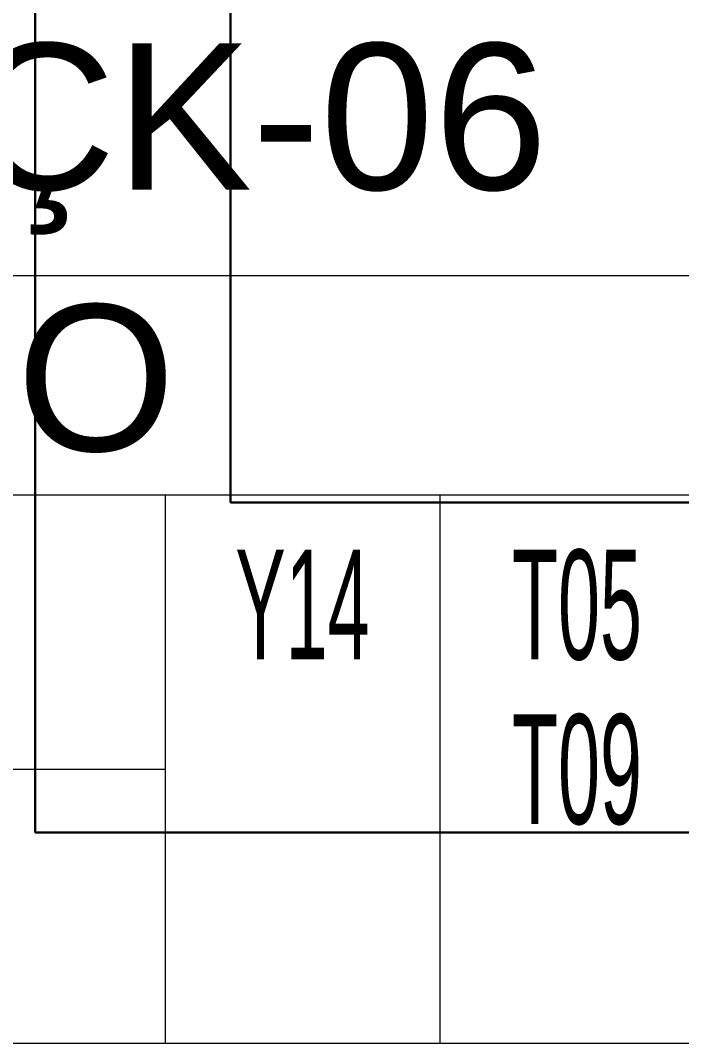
# Model space of a CAD drawing. Extents: x -1417 to 34975, y -245 to 8298.
# Drawn here: x 30861.8 to 30929.6, y 3214 to 3318.8 of the extents above; entities that cross this region are included whole.
import ezdxf
from ezdxf.enums import TextEntityAlignment as Align

# ---------------------------------------------------------------- set-up
doc = ezdxf.new("R2010")
doc.units = 0
doc.layers.get('0').update_dxf_attribs({"color": 9, "lineweight": 9})
doc.layers.add('21_MAHAL', color=9, linetype='Continuous', lineweight=9)
doc.layers.add('E-KABLO', color=7, linetype='Continuous', lineweight=30)
doc.styles.add('Arial', font='arial.ttf', dxfattribs={"height": 2.5})
doc.styles.add('MuuM_TEXT-STANDART', font='ARIALN.TTF')

# ---------------------------------------------------------------- blocks, each defined once
blk = doc.blocks.new('0_roomno2')
blk.add_lwpolyline([(19.375, -10.5), (0, -10.5), (0, 0), (19.375, 0)], close=True)
for points in [[(0, -3), (19.375, -3)], [(8.125, -3), (8.125, -10.5)], [(11.875, -3), (11.875, -10.5)], [(15.625, -3), (15.625, -10.5)], [(0, -6.75), (8.125, -6.75)]]:
    blk.add_lwpolyline(points)
at = {"style": 'MuuM_TEXT-STANDART', "width": 0.6}
blk.add_text('H:', height=1.5, dxfattribs=at).set_placement((0.35, -8.608), align=Align.MIDDLE_LEFT)
at = {"style": 'Arial'}
blk.add_attdef('ODANO', (0, 1.17), '', height=2, dxfattribs=at)
blk.add_attdef('MEKANADI', text='', height=2, dxfattribs=at).set_placement((0.35, -3), align=Align.BOTTOM_LEFT)
at = {"style": 'MuuM_TEXT-STANDART', "width": 0.6}
for tag, p in [('YER01', (10, -4.5)), ('TAVAN01', (13.75, -4.5)), ('DUVAR01', (17.5, -4.5)), ('YER02', (10, -6.75)), ('TAVAN02', (13.75, -6.75)), ('DUVAR02', (17.5, -6.75)), ('YER03', (10, -9)), ('TAVAN03', (13.75, -9)), ('DUVAR03', (17.5, -9))]:
    blk.add_attdef(tag, text='', height=1.5, dxfattribs=at).set_placement(p, align=Align.MIDDLE_CENTER)
for tag, p in [('M2', (0.35, -4.875)), ('TEMIZTAVANYUKSEKLIGI', (1.8, -8.608))]:
    blk.add_attdef(tag, text='', height=1.5, dxfattribs=at).set_placement(p, align=Align.MIDDLE_LEFT)

msp = doc.modelspace()

# ---------------------------------------------------------------- linework, layer by layer
at = {"layer": 'E-KABLO', "color": 6, "ltscale": 40}
for p in [(30863.33, 3527.5), (31530.8, 3235.62)]:
    msp.add_line(p, (30863.33, 3235.62), dxfattribs=at)
at = {"layer": 'E-KABLO', "color": 4, "ltscale": 40}
for p in [(30883.33, 3527.5), (31538.24, 3269.43)]:
    msp.add_line(p, (30883.33, 3269.43), dxfattribs=at)

# ---------------------------------------------------------------- block references
at = {"layer": '21_MAHAL'}
ref = msp.add_blockref('0_roomno2', (30815.72, 3292.72), dxfattribs=dict(at, xscale=7.5, yscale=7.5, zscale=7.5))
ref.add_attrib('ODANO', 'VW-ÇK-06', (30815.72, 3301.5), dxfattribs={"layer": '0', "height": 15, "style": 'Arial'})
ref.add_attrib('MEKANADI', 'DEPO', dxfattribs={"layer": '0', "height": 15, "style": 'Arial'}).set_placement((30818.34, 3270.22), align=Align.BOTTOM_LEFT)
ref.add_attrib('M2', '#### m2', dxfattribs={"layer": '0', "height": 11.25, "style": 'MuuM_TEXT-STANDART', "width": 0.6}).set_placement((30818.34, 3256.16), align=Align.MIDDLE_LEFT)
ref.add_attrib('TEMIZTAVANYUKSEKLIGI', '2.50 m', dxfattribs={"layer": '0', "height": 11.25, "style": 'MuuM_TEXT-STANDART', "width": 0.6}).set_placement((30829.22, 3228.16), align=Align.MIDDLE_LEFT)
ref.add_attrib('YER01', 'Y14', dxfattribs={"layer": '0', "height": 11.25, "style": 'MuuM_TEXT-STANDART', "width": 0.6}).set_placement((30890.72, 3258.97), align=Align.MIDDLE_CENTER)
ref.add_attrib('TAVAN01', 'T05', dxfattribs={"layer": '0', "height": 11.25, "style": 'MuuM_TEXT-STANDART', "width": 0.6}).set_placement((30918.84, 3258.97), align=Align.MIDDLE_CENTER)
ref.add_attrib('DUVAR01', 'D07A', dxfattribs={"layer": '0', "height": 11.25, "style": 'MuuM_TEXT-STANDART', "width": 0.6}).set_placement((30946.97, 3258.97), align=Align.MIDDLE_CENTER)
ref.add_attrib('TAVAN02', 'T09', dxfattribs={"layer": '0', "height": 11.25, "style": 'MuuM_TEXT-STANDART', "width": 0.6}).set_placement((30918.84, 3242.1), align=Align.MIDDLE_CENTER)

doc.saveas('drawing.dxf')
